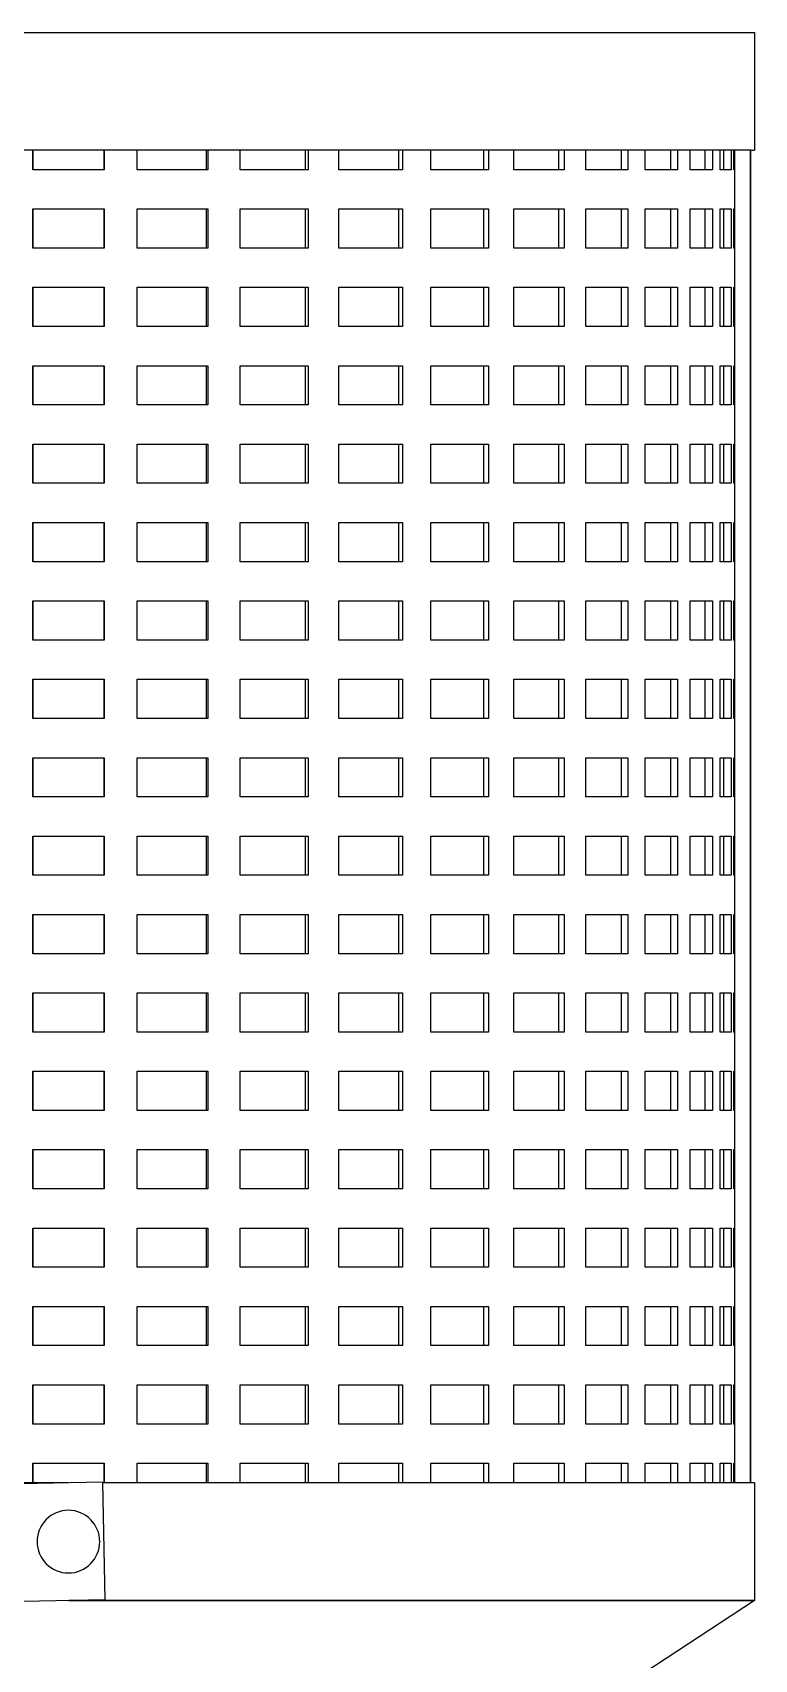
# Model space of a CAD drawing. Header units: millimetres. Extents: x 2214 to 8154, y -2115 to 2085.
# Drawn here: x 3005.7 to 3189.8, y 878.9 to 1293.9 of the extents above; entities that cross this region are included whole.
import ezdxf

# ---------------------------------------------------------------- set-up
doc = ezdxf.new("R2010")
doc.units = ezdxf.units.MM

# ---------------------------------------------------------------- blocks, each defined once
blk = doc.blocks.new('bok')
for p, q in [((593.09, -709.3), (593.09, -739.3)), ((943.09, -709.3), (593.09, -709.3)), ((594.09, -739.3), (593.09, -739.3)), ((594.09, -739.3), (594.09, -1079.3)), ((594.09, -739.3), (594.09, -739.3)), ((594.09, -1079.3), (594.09, -739.3)), ((594.09, -739.3), (594.24, -739.3)), ((594.24, -739.3), (941.95, -739.3)), ((598.09, -1079.3), (598.09, -739.3)), ((598.34, -744.3), (598.34, -739.3)), ((599, -739.3), (599, -744.3)), ((600.99, -739.3), (600.99, -744.3)), ((601.85, -744.3), (601.85, -739.3)), ((603.83, -739.3), (603.83, -744.3)), ((605.76, -739.3), (605.76, -744.3)), ((609.46, -744.3), (609.46, -739.3)), ((612.7, -739.3), (612.7, -744.3)), ((614.53, -739.3), (614.53, -744.3)), ((620.97, -744.3), (620.97, -739.3)), ((625.4, -739.3), (625.4, -744.3)), ((627.08, -739.3), (627.08, -744.3)), ((636.11, -744.3), (636.11, -739.3)), ((641.62, -739.3), (641.62, -744.3)), ((643.1, -739.3), (643.1, -744.3)), ((654.5, -744.3), (654.5, -739.3)), ((660.94, -739.3), (660.94, -744.3)), ((662.2, -739.3), (662.2, -744.3)), ((675.68, -744.3), (675.68, -739.3)), ((682.91, -739.3), (682.91, -744.3)), ((683.91, -739.3), (683.91, -744.3)), ((699.14, -744.3), (699.14, -739.3)), ((706.97, -739.3), (706.97, -744.3)), ((707.69, -739.3), (707.69, -744.3)), ((724.3, -744.3), (724.3, -739.3)), ((732.54, -739.3), (732.54, -744.3)), ((732.96, -739.3), (732.96, -744.3)), ((750.53, -744.3), (750.53, -739.3)), ((758.98, -739.3), (758.98, -744.3)), ((759.09, -739.3), (759.09, -744.3)), ((777.09, -744.3), (777.09, -739.3)), ((777.2, -744.3), (777.2, -739.3)), ((598.09, -744.3), (598.34, -744.3)), ((599, -744.3), (601.85, -744.3)), ((603.83, -744.3), (609.46, -744.3)), ((612.7, -744.3), (620.97, -744.3)), ((625.4, -744.3), (636.11, -744.3)), ((641.62, -744.3), (654.5, -744.3)), ((660.94, -744.3), (675.68, -744.3)), ((682.91, -744.3), (699.14, -744.3)), ((706.97, -744.3), (724.3, -744.3)), ((732.54, -744.3), (750.53, -744.3)), ((758.98, -744.3), (777.2, -744.3)), ((598.34, -754.3), (598.09, -754.3)), ((598.34, -764.3), (598.34, -754.3)), ((599, -754.3), (599, -764.3)), ((601.85, -754.3), (599, -754.3)), ((600.99, -754.3), (600.99, -764.3)), ((601.85, -764.3), (601.85, -754.3)), ((609.46, -754.3), (603.83, -754.3)), ((603.83, -754.3), (603.83, -764.3)), ((605.76, -754.3), (605.76, -764.3)), ((609.46, -764.3), (609.46, -754.3)), ((620.97, -754.3), (612.7, -754.3)), ((612.7, -754.3), (612.7, -764.3)), ((614.53, -754.3), (614.53, -764.3)), ((620.97, -764.3), (620.97, -754.3)), ((636.11, -754.3), (625.4, -754.3)), ((625.4, -754.3), (625.4, -764.3)), ((627.08, -754.3), (627.08, -764.3)), ((636.11, -764.3), (636.11, -754.3)), ((654.5, -754.3), (641.62, -754.3)), ((641.62, -754.3), (641.62, -764.3)), ((643.1, -754.3), (643.1, -764.3)), ((654.5, -764.3), (654.5, -754.3)), ((675.68, -754.3), (660.94, -754.3)), ((660.94, -754.3), (660.94, -764.3)), ((662.2, -754.3), (662.2, -764.3)), ((675.68, -764.3), (675.68, -754.3)), ((699.14, -754.3), (682.91, -754.3)), ((682.91, -754.3), (682.91, -764.3)), ((683.91, -754.3), (683.91, -764.3)), ((699.14, -764.3), (699.14, -754.3)), ((724.3, -754.3), (706.97, -754.3)), ((706.97, -754.3), (706.97, -764.3)), ((707.69, -754.3), (707.69, -764.3)), ((724.3, -764.3), (724.3, -754.3)), ((750.53, -754.3), (732.54, -754.3)), ((732.54, -754.3), (732.54, -764.3)), ((732.96, -754.3), (732.96, -764.3)), ((750.53, -764.3), (750.53, -754.3)), ((777.2, -754.3), (758.98, -754.3)), ((758.98, -754.3), (758.98, -764.3)), ((759.09, -754.3), (759.09, -764.3)), ((777.09, -764.3), (777.09, -754.3)), ((777.2, -764.3), (777.2, -754.3)), ((598.09, -764.3), (598.34, -764.3)), ((599, -764.3), (601.85, -764.3)), ((603.83, -764.3), (609.46, -764.3)), ((612.7, -764.3), (620.97, -764.3)), ((625.4, -764.3), (636.11, -764.3)), ((641.62, -764.3), (654.5, -764.3)), ((660.94, -764.3), (675.68, -764.3)), ((682.91, -764.3), (699.14, -764.3)), ((706.97, -764.3), (724.3, -764.3)), ((732.54, -764.3), (750.53, -764.3)), ((758.98, -764.3), (777.2, -764.3)), ((598.34, -774.3), (598.09, -774.3)), ((598.34, -784.3), (598.34, -774.3)), ((599, -774.3), (599, -784.3)), ((601.85, -774.3), (599, -774.3)), ((600.99, -774.3), (600.99, -784.3)), ((601.85, -784.3), (601.85, -774.3)), ((609.46, -774.3), (603.83, -774.3)), ((603.83, -774.3), (603.83, -784.3)), ((605.76, -774.3), (605.76, -784.3)), ((609.46, -784.3), (609.46, -774.3)), ((620.97, -774.3), (612.7, -774.3)), ((612.7, -774.3), (612.7, -784.3)), ((614.53, -774.3), (614.53, -784.3)), ((620.97, -784.3), (620.97, -774.3)), ((636.11, -774.3), (625.4, -774.3)), ((625.4, -774.3), (625.4, -784.3)), ((627.08, -774.3), (627.08, -784.3)), ((636.11, -784.3), (636.11, -774.3)), ((654.5, -774.3), (641.62, -774.3)), ((641.62, -774.3), (641.62, -784.3)), ((643.1, -774.3), (643.1, -784.3)), ((654.5, -784.3), (654.5, -774.3)), ((675.68, -774.3), (660.94, -774.3)), ((660.94, -774.3), (660.94, -784.3)), ((662.2, -774.3), (662.2, -784.3)), ((675.68, -784.3), (675.68, -774.3)), ((699.14, -774.3), (682.91, -774.3)), ((682.91, -774.3), (682.91, -784.3)), ((683.91, -774.3), (683.91, -784.3)), ((699.14, -784.3), (699.14, -774.3)), ((724.3, -774.3), (706.97, -774.3)), ((706.97, -774.3), (706.97, -784.3)), ((707.69, -774.3), (707.69, -784.3)), ((724.3, -784.3), (724.3, -774.3)), ((750.53, -774.3), (732.54, -774.3)), ((732.54, -774.3), (732.54, -784.3)), ((732.96, -774.3), (732.96, -784.3)), ((750.53, -784.3), (750.53, -774.3)), ((777.2, -774.3), (758.98, -774.3)), ((758.98, -774.3), (758.98, -784.3)), ((759.09, -774.3), (759.09, -784.3)), ((777.09, -784.3), (777.09, -774.3)), ((777.2, -784.3), (777.2, -774.3)), ((598.09, -784.3), (598.34, -784.3)), ((599, -784.3), (601.85, -784.3)), ((603.83, -784.3), (609.46, -784.3)), ((612.7, -784.3), (620.97, -784.3)), ((625.4, -784.3), (636.11, -784.3)), ((641.62, -784.3), (654.5, -784.3)), ((660.94, -784.3), (675.68, -784.3)), ((682.91, -784.3), (699.14, -784.3)), ((706.97, -784.3), (724.3, -784.3)), ((732.54, -784.3), (750.53, -784.3)), ((758.98, -784.3), (777.2, -784.3)), ((598.34, -794.3), (598.09, -794.3)), ((598.34, -804.3), (598.34, -794.3)), ((599, -794.3), (599, -804.3)), ((601.85, -794.3), (599, -794.3)), ((600.99, -794.3), (600.99, -804.3)), ((601.85, -804.3), (601.85, -794.3)), ((609.46, -794.3), (603.83, -794.3)), ((603.83, -794.3), (603.83, -804.3)), ((605.76, -794.3), (605.76, -804.3)), ((609.46, -804.3), (609.46, -794.3)), ((620.97, -794.3), (612.7, -794.3)), ((612.7, -794.3), (612.7, -804.3)), ((614.53, -794.3), (614.53, -804.3)), ((620.97, -804.3), (620.97, -794.3)), ((636.11, -794.3), (625.4, -794.3)), ((625.4, -794.3), (625.4, -804.3)), ((627.08, -794.3), (627.08, -804.3)), ((636.11, -804.3), (636.11, -794.3)), ((654.5, -794.3), (641.62, -794.3)), ((641.62, -794.3), (641.62, -804.3)), ((643.1, -794.3), (643.1, -804.3)), ((654.5, -804.3), (654.5, -794.3)), ((675.68, -794.3), (660.94, -794.3)), ((660.94, -794.3), (660.94, -804.3)), ((662.2, -794.3), (662.2, -804.3)), ((675.68, -804.3), (675.68, -794.3)), ((699.14, -794.3), (682.91, -794.3)), ((682.91, -794.3), (682.91, -804.3)), ((683.91, -794.3), (683.91, -804.3)), ((699.14, -804.3), (699.14, -794.3)), ((724.3, -794.3), (706.97, -794.3)), ((706.97, -794.3), (706.97, -804.3)), ((707.69, -794.3), (707.69, -804.3)), ((724.3, -804.3), (724.3, -794.3)), ((750.53, -794.3), (732.54, -794.3)), ((732.54, -794.3), (732.54, -804.3)), ((732.96, -794.3), (732.96, -804.3)), ((750.53, -804.3), (750.53, -794.3)), ((777.2, -794.3), (758.98, -794.3)), ((758.98, -794.3), (758.98, -804.3)), ((759.09, -794.3), (759.09, -804.3)), ((777.09, -804.3), (777.09, -794.3)), ((777.2, -804.3), (777.2, -794.3)), ((598.09, -804.3), (598.34, -804.3)), ((599, -804.3), (601.85, -804.3)), ((603.83, -804.3), (609.46, -804.3)), ((612.7, -804.3), (620.97, -804.3)), ((625.4, -804.3), (636.11, -804.3)), ((641.62, -804.3), (654.5, -804.3)), ((660.94, -804.3), (675.68, -804.3)), ((682.91, -804.3), (699.14, -804.3)), ((706.97, -804.3), (724.3, -804.3)), ((732.54, -804.3), (750.53, -804.3)), ((758.98, -804.3), (777.2, -804.3)), ((598.34, -814.3), (598.09, -814.3)), ((598.34, -824.3), (598.34, -814.3)), ((599, -814.3), (599, -824.3)), ((601.85, -814.3), (599, -814.3)), ((600.99, -814.3), (600.99, -824.3)), ((601.85, -824.3), (601.85, -814.3)), ((609.46, -814.3), (603.83, -814.3)), ((603.83, -814.3), (603.83, -824.3)), ((605.76, -814.3), (605.76, -824.3)), ((609.46, -824.3), (609.46, -814.3)), ((620.97, -814.3), (612.7, -814.3)), ((612.7, -814.3), (612.7, -824.3)), ((614.53, -814.3), (614.53, -824.3)), ((620.97, -824.3), (620.97, -814.3)), ((636.11, -814.3), (625.4, -814.3)), ((625.4, -814.3), (625.4, -824.3)), ((627.08, -814.3), (627.08, -824.3)), ((636.11, -824.3), (636.11, -814.3)), ((654.5, -814.3), (641.62, -814.3)), ((641.62, -814.3), (641.62, -824.3)), ((643.1, -814.3), (643.1, -824.3)), ((654.5, -824.3), (654.5, -814.3)), ((675.68, -814.3), (660.94, -814.3)), ((660.94, -814.3), (660.94, -824.3)), ((662.2, -814.3), (662.2, -824.3)), ((675.68, -824.3), (675.68, -814.3)), ((699.14, -814.3), (682.91, -814.3)), ((682.91, -814.3), (682.91, -824.3)), ((683.91, -814.3), (683.91, -824.3)), ((699.14, -824.3), (699.14, -814.3)), ((724.3, -814.3), (706.97, -814.3)), ((706.97, -814.3), (706.97, -824.3)), ((707.69, -814.3), (707.69, -824.3)), ((724.3, -824.3), (724.3, -814.3)), ((750.53, -814.3), (732.54, -814.3)), ((732.54, -814.3), (732.54, -824.3)), ((732.96, -814.3), (732.96, -824.3)), ((750.53, -824.3), (750.53, -814.3)), ((777.2, -814.3), (758.98, -814.3)), ((758.98, -814.3), (758.98, -824.3)), ((759.09, -814.3), (759.09, -824.3)), ((777.09, -824.3), (777.09, -814.3)), ((777.2, -824.3), (777.2, -814.3)), ((598.09, -824.3), (598.34, -824.3)), ((599, -824.3), (601.85, -824.3)), ((603.83, -824.3), (609.46, -824.3)), ((612.7, -824.3), (620.97, -824.3)), ((625.4, -824.3), (636.11, -824.3)), ((641.62, -824.3), (654.5, -824.3)), ((660.94, -824.3), (675.68, -824.3)), ((682.91, -824.3), (699.14, -824.3)), ((706.97, -824.3), (724.3, -824.3)), ((732.54, -824.3), (750.53, -824.3)), ((758.98, -824.3), (777.2, -824.3)), ((598.34, -834.3), (598.09, -834.3)), ((598.34, -844.3), (598.34, -834.3)), ((599, -834.3), (599, -844.3)), ((601.85, -834.3), (599, -834.3)), ((600.99, -834.3), (600.99, -844.3)), ((601.85, -844.3), (601.85, -834.3)), ((609.46, -834.3), (603.83, -834.3)), ((603.83, -834.3), (603.83, -844.3)), ((605.76, -834.3), (605.76, -844.3)), ((609.46, -844.3), (609.46, -834.3)), ((620.97, -834.3), (612.7, -834.3)), ((612.7, -834.3), (612.7, -844.3)), ((614.53, -834.3), (614.53, -844.3)), ((620.97, -844.3), (620.97, -834.3)), ((636.11, -834.3), (625.4, -834.3)), ((625.4, -834.3), (625.4, -844.3)), ((627.08, -834.3), (627.08, -844.3)), ((636.11, -844.3), (636.11, -834.3)), ((654.5, -834.3), (641.62, -834.3)), ((641.62, -834.3), (641.62, -844.3)), ((643.1, -834.3), (643.1, -844.3)), ((654.5, -844.3), (654.5, -834.3)), ((675.68, -834.3), (660.94, -834.3)), ((660.94, -834.3), (660.94, -844.3)), ((662.2, -834.3), (662.2, -844.3)), ((675.68, -844.3), (675.68, -834.3)), ((699.14, -834.3), (682.91, -834.3)), ((682.91, -834.3), (682.91, -844.3)), ((683.91, -834.3), (683.91, -844.3)), ((699.14, -844.3), (699.14, -834.3)), ((724.3, -834.3), (706.97, -834.3)), ((706.97, -834.3), (706.97, -844.3)), ((707.69, -834.3), (707.69, -844.3)), ((724.3, -844.3), (724.3, -834.3)), ((750.53, -834.3), (732.54, -834.3)), ((732.54, -834.3), (732.54, -844.3)), ((732.96, -834.3), (732.96, -844.3)), ((750.53, -844.3), (750.53, -834.3)), ((777.2, -834.3), (758.98, -834.3)), ((758.98, -834.3), (758.98, -844.3)), ((759.09, -834.3), (759.09, -844.3)), ((777.09, -844.3), (777.09, -834.3)), ((777.2, -844.3), (777.2, -834.3)), ((598.09, -844.3), (598.34, -844.3)), ((599, -844.3), (601.85, -844.3)), ((603.83, -844.3), (609.46, -844.3)), ((612.7, -844.3), (620.97, -844.3)), ((625.4, -844.3), (636.11, -844.3)), ((641.62, -844.3), (654.5, -844.3)), ((660.94, -844.3), (675.68, -844.3)), ((682.91, -844.3), (699.14, -844.3)), ((706.97, -844.3), (724.3, -844.3)), ((732.54, -844.3), (750.53, -844.3)), ((758.98, -844.3), (777.2, -844.3)), ((598.34, -854.3), (598.09, -854.3)), ((598.34, -864.3), (598.34, -854.3)), ((599, -854.3), (599, -864.3)), ((601.85, -854.3), (599, -854.3)), ((600.99, -854.3), (600.99, -864.3)), ((601.85, -864.3), (601.85, -854.3)), ((609.46, -854.3), (603.83, -854.3)), ((603.83, -854.3), (603.83, -864.3)), ((605.76, -854.3), (605.76, -864.3)), ((609.46, -864.3), (609.46, -854.3)), ((620.97, -854.3), (612.7, -854.3)), ((612.7, -854.3), (612.7, -864.3)), ((614.53, -854.3), (614.53, -864.3)), ((620.97, -864.3), (620.97, -854.3)), ((636.11, -854.3), (625.4, -854.3)), ((625.4, -854.3), (625.4, -864.3)), ((627.08, -854.3), (627.08, -864.3)), ((636.11, -864.3), (636.11, -854.3)), ((654.5, -854.3), (641.62, -854.3)), ((641.62, -854.3), (641.62, -864.3)), ((643.1, -854.3), (643.1, -864.3)), ((654.5, -864.3), (654.5, -854.3)), ((675.68, -854.3), (660.94, -854.3)), ((660.94, -854.3), (660.94, -864.3)), ((662.2, -854.3), (662.2, -864.3)), ((675.68, -864.3), (675.68, -854.3)), ((699.14, -854.3), (682.91, -854.3)), ((682.91, -854.3), (682.91, -864.3)), ((683.91, -854.3), (683.91, -864.3)), ((699.14, -864.3), (699.14, -854.3)), ((724.3, -854.3), (706.97, -854.3)), ((706.97, -854.3), (706.97, -864.3)), ((707.69, -854.3), (707.69, -864.3)), ((724.3, -864.3), (724.3, -854.3)), ((750.53, -854.3), (732.54, -854.3)), ((732.54, -854.3), (732.54, -864.3)), ((732.96, -854.3), (732.96, -864.3)), ((750.53, -864.3), (750.53, -854.3)), ((777.2, -854.3), (758.98, -854.3)), ((758.98, -854.3), (758.98, -864.3)), ((759.09, -854.3), (759.09, -864.3)), ((777.09, -864.3), (777.09, -854.3)), ((777.2, -864.3), (777.2, -854.3)), ((598.09, -864.3), (598.34, -864.3)), ((599, -864.3), (601.85, -864.3)), ((603.83, -864.3), (609.46, -864.3)), ((612.7, -864.3), (620.97, -864.3)), ((625.4, -864.3), (636.11, -864.3)), ((641.62, -864.3), (654.5, -864.3)), ((660.94, -864.3), (675.68, -864.3)), ((682.91, -864.3), (699.14, -864.3)), ((706.97, -864.3), (724.3, -864.3)), ((732.54, -864.3), (750.53, -864.3)), ((758.98, -864.3), (777.2, -864.3)), ((598.34, -874.3), (598.09, -874.3)), ((598.34, -884.3), (598.34, -874.3)), ((599, -874.3), (599, -884.3)), ((601.85, -874.3), (599, -874.3)), ((600.99, -874.3), (600.99, -884.3)), ((601.85, -884.3), (601.85, -874.3)), ((609.46, -874.3), (603.83, -874.3)), ((603.83, -874.3), (603.83, -884.3)), ((605.76, -874.3), (605.76, -884.3)), ((609.46, -884.3), (609.46, -874.3)), ((620.97, -874.3), (612.7, -874.3)), ((612.7, -874.3), (612.7, -884.3)), ((614.53, -874.3), (614.53, -884.3)), ((620.97, -884.3), (620.97, -874.3)), ((636.11, -874.3), (625.4, -874.3)), ((625.4, -874.3), (625.4, -884.3)), ((627.08, -874.3), (627.08, -884.3)), ((636.11, -884.3), (636.11, -874.3)), ((654.5, -874.3), (641.62, -874.3)), ((641.62, -874.3), (641.62, -884.3)), ((643.1, -874.3), (643.1, -884.3)), ((654.5, -884.3), (654.5, -874.3)), ((675.68, -874.3), (660.94, -874.3)), ((660.94, -874.3), (660.94, -884.3)), ((662.2, -874.3), (662.2, -884.3)), ((675.68, -884.3), (675.68, -874.3)), ((699.14, -874.3), (682.91, -874.3)), ((682.91, -874.3), (682.91, -884.3)), ((683.91, -874.3), (683.91, -884.3)), ((699.14, -884.3), (699.14, -874.3)), ((724.3, -874.3), (706.97, -874.3)), ((706.97, -874.3), (706.97, -884.3)), ((707.69, -874.3), (707.69, -884.3)), ((724.3, -884.3), (724.3, -874.3)), ((750.53, -874.3), (732.54, -874.3)), ((732.54, -874.3), (732.54, -884.3)), ((732.96, -874.3), (732.96, -884.3)), ((750.53, -884.3), (750.53, -874.3)), ((777.2, -874.3), (758.98, -874.3)), ((758.98, -874.3), (758.98, -884.3)), ((759.09, -874.3), (759.09, -884.3)), ((777.09, -884.3), (777.09, -874.3)), ((777.2, -884.3), (777.2, -874.3)), ((598.09, -884.3), (598.34, -884.3)), ((599, -884.3), (601.85, -884.3)), ((603.83, -884.3), (609.46, -884.3)), ((612.7, -884.3), (620.97, -884.3)), ((625.4, -884.3), (636.11, -884.3)), ((641.62, -884.3), (654.5, -884.3)), ((660.94, -884.3), (675.68, -884.3)), ((682.91, -884.3), (699.14, -884.3)), ((706.97, -884.3), (724.3, -884.3)), ((732.54, -884.3), (750.53, -884.3)), ((758.98, -884.3), (777.2, -884.3)), ((598.34, -894.3), (598.09, -894.3)), ((598.34, -904.3), (598.34, -894.3)), ((599, -894.3), (599, -904.3)), ((601.85, -894.3), (599, -894.3)), ((600.99, -894.3), (600.99, -904.3)), ((601.85, -904.3), (601.85, -894.3)), ((609.46, -894.3), (603.83, -894.3)), ((603.83, -894.3), (603.83, -904.3)), ((605.76, -894.3), (605.76, -904.3)), ((609.46, -904.3), (609.46, -894.3)), ((620.97, -894.3), (612.7, -894.3)), ((612.7, -894.3), (612.7, -904.3)), ((614.53, -894.3), (614.53, -904.3)), ((620.97, -904.3), (620.97, -894.3)), ((636.11, -894.3), (625.4, -894.3)), ((625.4, -894.3), (625.4, -904.3)), ((627.08, -894.3), (627.08, -904.3)), ((636.11, -904.3), (636.11, -894.3)), ((654.5, -894.3), (641.62, -894.3)), ((641.62, -894.3), (641.62, -904.3)), ((643.1, -894.3), (643.1, -904.3)), ((654.5, -904.3), (654.5, -894.3)), ((675.68, -894.3), (660.94, -894.3)), ((660.94, -894.3), (660.94, -904.3)), ((662.2, -894.3), (662.2, -904.3)), ((675.68, -904.3), (675.68, -894.3)), ((699.14, -894.3), (682.91, -894.3)), ((682.91, -894.3), (682.91, -904.3)), ((683.91, -894.3), (683.91, -904.3)), ((699.14, -904.3), (699.14, -894.3)), ((724.3, -894.3), (706.97, -894.3)), ((706.97, -894.3), (706.97, -904.3)), ((707.69, -894.3), (707.69, -904.3)), ((724.3, -904.3), (724.3, -894.3)), ((750.53, -894.3), (732.54, -894.3)), ((732.54, -894.3), (732.54, -904.3)), ((732.96, -894.3), (732.96, -904.3)), ((750.53, -904.3), (750.53, -894.3)), ((777.2, -894.3), (758.98, -894.3)), ((758.98, -894.3), (758.98, -904.3)), ((759.09, -894.3), (759.09, -904.3)), ((777.09, -904.3), (777.09, -894.3)), ((777.2, -904.3), (777.2, -894.3)), ((598.09, -904.3), (598.34, -904.3)), ((599, -904.3), (601.85, -904.3)), ((603.83, -904.3), (609.46, -904.3)), ((612.7, -904.3), (620.97, -904.3)), ((625.4, -904.3), (636.11, -904.3)), ((641.62, -904.3), (654.5, -904.3)), ((660.94, -904.3), (675.68, -904.3)), ((682.91, -904.3), (699.14, -904.3)), ((706.97, -904.3), (724.3, -904.3)), ((732.54, -904.3), (750.53, -904.3)), ((758.98, -904.3), (777.2, -904.3)), ((598.34, -914.3), (598.09, -914.3)), ((598.34, -924.3), (598.34, -914.3)), ((599, -914.3), (599, -924.3)), ((601.85, -914.3), (599, -914.3)), ((600.99, -914.3), (600.99, -924.3)), ((601.85, -924.3), (601.85, -914.3)), ((609.46, -914.3), (603.83, -914.3)), ((603.83, -914.3), (603.83, -924.3)), ((605.76, -914.3), (605.76, -924.3)), ((609.46, -924.3), (609.46, -914.3)), ((620.97, -914.3), (612.7, -914.3)), ((612.7, -914.3), (612.7, -924.3)), ((614.53, -914.3), (614.53, -924.3)), ((620.97, -924.3), (620.97, -914.3)), ((636.11, -914.3), (625.4, -914.3)), ((625.4, -914.3), (625.4, -924.3)), ((627.08, -914.3), (627.08, -924.3)), ((636.11, -924.3), (636.11, -914.3)), ((654.5, -914.3), (641.62, -914.3)), ((641.62, -914.3), (641.62, -924.3)), ((643.1, -914.3), (643.1, -924.3)), ((654.5, -924.3), (654.5, -914.3)), ((675.68, -914.3), (660.94, -914.3)), ((660.94, -914.3), (660.94, -924.3)), ((662.2, -914.3), (662.2, -924.3)), ((675.68, -924.3), (675.68, -914.3)), ((699.14, -914.3), (682.91, -914.3)), ((682.91, -914.3), (682.91, -924.3)), ((683.91, -914.3), (683.91, -924.3)), ((699.14, -924.3), (699.14, -914.3)), ((724.3, -914.3), (706.97, -914.3)), ((706.97, -914.3), (706.97, -924.3)), ((707.69, -914.3), (707.69, -924.3)), ((724.3, -924.3), (724.3, -914.3)), ((750.53, -914.3), (732.54, -914.3)), ((732.54, -914.3), (732.54, -924.3)), ((732.96, -914.3), (732.96, -924.3)), ((750.53, -924.3), (750.53, -914.3)), ((777.2, -914.3), (758.98, -914.3)), ((758.98, -914.3), (758.98, -924.3)), ((759.09, -914.3), (759.09, -924.3)), ((777.09, -924.3), (777.09, -914.3)), ((777.2, -924.3), (777.2, -914.3)), ((598.09, -924.3), (598.34, -924.3)), ((599, -924.3), (601.85, -924.3)), ((603.83, -924.3), (609.46, -924.3)), ((612.7, -924.3), (620.97, -924.3)), ((625.4, -924.3), (636.11, -924.3)), ((641.62, -924.3), (654.5, -924.3)), ((660.94, -924.3), (675.68, -924.3)), ((682.91, -924.3), (699.14, -924.3)), ((706.97, -924.3), (724.3, -924.3)), ((732.54, -924.3), (750.53, -924.3)), ((758.98, -924.3), (777.2, -924.3)), ((598.34, -934.3), (598.09, -934.3)), ((598.34, -944.3), (598.34, -934.3)), ((599, -934.3), (599, -944.3)), ((601.85, -934.3), (599, -934.3)), ((600.99, -934.3), (600.99, -944.3)), ((601.85, -944.3), (601.85, -934.3)), ((609.46, -934.3), (603.83, -934.3)), ((603.83, -934.3), (603.83, -944.3)), ((605.76, -934.3), (605.76, -944.3)), ((609.46, -944.3), (609.46, -934.3)), ((620.97, -934.3), (612.7, -934.3)), ((612.7, -934.3), (612.7, -944.3)), ((614.53, -934.3), (614.53, -944.3)), ((620.97, -944.3), (620.97, -934.3)), ((636.11, -934.3), (625.4, -934.3)), ((625.4, -934.3), (625.4, -944.3)), ((627.08, -934.3), (627.08, -944.3)), ((636.11, -944.3), (636.11, -934.3)), ((654.5, -934.3), (641.62, -934.3)), ((641.62, -934.3), (641.62, -944.3)), ((643.1, -934.3), (643.1, -944.3)), ((654.5, -944.3), (654.5, -934.3)), ((675.68, -934.3), (660.94, -934.3)), ((660.94, -934.3), (660.94, -944.3)), ((662.2, -934.3), (662.2, -944.3)), ((675.68, -944.3), (675.68, -934.3)), ((699.14, -934.3), (682.91, -934.3)), ((682.91, -934.3), (682.91, -944.3)), ((683.91, -934.3), (683.91, -944.3)), ((699.14, -944.3), (699.14, -934.3)), ((724.3, -934.3), (706.97, -934.3)), ((706.97, -934.3), (706.97, -944.3)), ((707.69, -934.3), (707.69, -944.3)), ((724.3, -944.3), (724.3, -934.3)), ((750.53, -934.3), (732.54, -934.3)), ((732.54, -934.3), (732.54, -944.3)), ((732.96, -934.3), (732.96, -944.3)), ((750.53, -944.3), (750.53, -934.3)), ((777.2, -934.3), (758.98, -934.3)), ((758.98, -934.3), (758.98, -944.3)), ((759.09, -934.3), (759.09, -944.3)), ((777.09, -944.3), (777.09, -934.3)), ((777.2, -944.3), (777.2, -934.3)), ((598.09, -944.3), (598.34, -944.3)), ((599, -944.3), (601.85, -944.3)), ((603.83, -944.3), (609.46, -944.3)), ((612.7, -944.3), (620.97, -944.3)), ((625.4, -944.3), (636.11, -944.3)), ((641.62, -944.3), (654.5, -944.3)), ((660.94, -944.3), (675.68, -944.3)), ((682.91, -944.3), (699.14, -944.3)), ((706.97, -944.3), (724.3, -944.3)), ((732.54, -944.3), (750.53, -944.3)), ((758.98, -944.3), (777.2, -944.3)), ((598.34, -954.3), (598.09, -954.3)), ((598.34, -964.3), (598.34, -954.3)), ((599, -954.3), (599, -964.3)), ((601.85, -954.3), (599, -954.3)), ((600.99, -954.3), (600.99, -964.3)), ((601.85, -964.3), (601.85, -954.3)), ((609.46, -954.3), (603.83, -954.3)), ((603.83, -954.3), (603.83, -964.3)), ((605.76, -954.3), (605.76, -964.3)), ((609.46, -964.3), (609.46, -954.3)), ((620.97, -954.3), (612.7, -954.3)), ((612.7, -954.3), (612.7, -964.3)), ((614.53, -954.3), (614.53, -964.3)), ((620.97, -964.3), (620.97, -954.3)), ((636.11, -954.3), (625.4, -954.3)), ((625.4, -954.3), (625.4, -964.3)), ((627.08, -954.3), (627.08, -964.3)), ((636.11, -964.3), (636.11, -954.3)), ((654.5, -954.3), (641.62, -954.3)), ((641.62, -954.3), (641.62, -964.3)), ((643.1, -954.3), (643.1, -964.3)), ((654.5, -964.3), (654.5, -954.3)), ((675.68, -954.3), (660.94, -954.3)), ((660.94, -954.3), (660.94, -964.3)), ((662.2, -954.3), (662.2, -964.3)), ((675.68, -964.3), (675.68, -954.3)), ((699.14, -954.3), (682.91, -954.3)), ((682.91, -954.3), (682.91, -964.3)), ((683.91, -954.3), (683.91, -964.3)), ((699.14, -964.3), (699.14, -954.3)), ((724.3, -954.3), (706.97, -954.3)), ((706.97, -954.3), (706.97, -964.3)), ((707.69, -954.3), (707.69, -964.3)), ((724.3, -964.3), (724.3, -954.3)), ((750.53, -954.3), (732.54, -954.3)), ((732.54, -954.3), (732.54, -964.3)), ((732.96, -954.3), (732.96, -964.3)), ((750.53, -964.3), (750.53, -954.3)), ((777.2, -954.3), (758.98, -954.3)), ((758.98, -954.3), (758.98, -964.3)), ((759.09, -954.3), (759.09, -964.3)), ((777.09, -964.3), (777.09, -954.3)), ((777.2, -964.3), (777.2, -954.3)), ((598.09, -964.3), (598.34, -964.3)), ((599, -964.3), (601.85, -964.3)), ((603.83, -964.3), (609.46, -964.3)), ((612.7, -964.3), (620.97, -964.3)), ((625.4, -964.3), (636.11, -964.3)), ((641.62, -964.3), (654.5, -964.3)), ((660.94, -964.3), (675.68, -964.3)), ((682.91, -964.3), (699.14, -964.3)), ((706.97, -964.3), (724.3, -964.3)), ((732.54, -964.3), (750.53, -964.3)), ((758.98, -964.3), (777.2, -964.3)), ((598.34, -974.3), (598.09, -974.3)), ((598.34, -984.3), (598.34, -974.3)), ((599, -974.3), (599, -984.3)), ((601.85, -974.3), (599, -974.3)), ((600.99, -974.3), (600.99, -984.3)), ((601.85, -984.3), (601.85, -974.3)), ((609.46, -974.3), (603.83, -974.3)), ((603.83, -974.3), (603.83, -984.3)), ((605.76, -974.3), (605.76, -984.3)), ((609.46, -984.3), (609.46, -974.3)), ((620.97, -974.3), (612.7, -974.3)), ((612.7, -974.3), (612.7, -984.3)), ((614.53, -974.3), (614.53, -984.3)), ((620.97, -984.3), (620.97, -974.3)), ((636.11, -974.3), (625.4, -974.3)), ((625.4, -974.3), (625.4, -984.3)), ((627.08, -974.3), (627.08, -984.3)), ((636.11, -984.3), (636.11, -974.3)), ((654.5, -974.3), (641.62, -974.3)), ((641.62, -974.3), (641.62, -984.3)), ((643.1, -974.3), (643.1, -984.3)), ((654.5, -984.3), (654.5, -974.3)), ((675.68, -974.3), (660.94, -974.3)), ((660.94, -974.3), (660.94, -984.3)), ((662.2, -974.3), (662.2, -984.3)), ((675.68, -984.3), (675.68, -974.3)), ((699.14, -974.3), (682.91, -974.3)), ((682.91, -974.3), (682.91, -984.3)), ((683.91, -974.3), (683.91, -984.3)), ((699.14, -984.3), (699.14, -974.3)), ((724.3, -974.3), (706.97, -974.3)), ((706.97, -974.3), (706.97, -984.3)), ((707.69, -974.3), (707.69, -984.3)), ((724.3, -984.3), (724.3, -974.3)), ((750.53, -974.3), (732.54, -974.3)), ((732.54, -974.3), (732.54, -984.3)), ((732.96, -974.3), (732.96, -984.3)), ((750.53, -984.3), (750.53, -974.3)), ((777.2, -974.3), (758.98, -974.3)), ((758.98, -974.3), (758.98, -984.3)), ((759.09, -974.3), (759.09, -984.3)), ((777.09, -984.3), (777.09, -974.3)), ((777.2, -984.3), (777.2, -974.3)), ((598.09, -984.3), (598.34, -984.3)), ((599, -984.3), (601.85, -984.3)), ((603.83, -984.3), (609.46, -984.3)), ((612.7, -984.3), (620.97, -984.3)), ((625.4, -984.3), (636.11, -984.3)), ((641.62, -984.3), (654.5, -984.3)), ((660.94, -984.3), (675.68, -984.3)), ((682.91, -984.3), (699.14, -984.3)), ((706.97, -984.3), (724.3, -984.3)), ((732.54, -984.3), (750.53, -984.3)), ((758.98, -984.3), (777.2, -984.3)), ((598.34, -994.3), (598.09, -994.3)), ((598.34, -1004.3), (598.34, -994.3)), ((599, -994.3), (599, -1004.3)), ((601.85, -994.3), (599, -994.3)), ((600.99, -994.3), (600.99, -1004.3)), ((601.85, -1004.3), (601.85, -994.3)), ((609.46, -994.3), (603.83, -994.3)), ((603.83, -994.3), (603.83, -1004.3)), ((605.76, -994.3), (605.76, -1004.3)), ((609.46, -1004.3), (609.46, -994.3)), ((620.97, -994.3), (612.7, -994.3)), ((612.7, -994.3), (612.7, -1004.3)), ((614.53, -994.3), (614.53, -1004.3)), ((620.97, -1004.3), (620.97, -994.3)), ((636.11, -994.3), (625.4, -994.3)), ((625.4, -994.3), (625.4, -1004.3)), ((627.08, -994.3), (627.08, -1004.3)), ((636.11, -1004.3), (636.11, -994.3)), ((654.5, -994.3), (641.62, -994.3)), ((641.62, -994.3), (641.62, -1004.3)), ((643.1, -994.3), (643.1, -1004.3)), ((654.5, -1004.3), (654.5, -994.3)), ((675.68, -994.3), (660.94, -994.3)), ((660.94, -994.3), (660.94, -1004.3)), ((662.2, -994.3), (662.2, -1004.3)), ((675.68, -1004.3), (675.68, -994.3)), ((699.14, -994.3), (682.91, -994.3)), ((682.91, -994.3), (682.91, -1004.3)), ((683.91, -994.3), (683.91, -1004.3)), ((699.14, -1004.3), (699.14, -994.3)), ((724.3, -994.3), (706.97, -994.3)), ((706.97, -994.3), (706.97, -1004.3)), ((707.69, -994.3), (707.69, -1004.3)), ((724.3, -1004.3), (724.3, -994.3)), ((750.53, -994.3), (732.54, -994.3)), ((732.54, -994.3), (732.54, -1004.3)), ((732.96, -994.3), (732.96, -1004.3)), ((750.53, -1004.3), (750.53, -994.3)), ((777.2, -994.3), (758.98, -994.3)), ((758.98, -994.3), (758.98, -1004.3)), ((759.09, -994.3), (759.09, -1004.3)), ((777.09, -1004.3), (777.09, -994.3)), ((777.2, -1004.3), (777.2, -994.3)), ((598.09, -1004.3), (598.34, -1004.3)), ((599, -1004.3), (601.85, -1004.3)), ((603.83, -1004.3), (609.46, -1004.3)), ((612.7, -1004.3), (620.97, -1004.3)), ((625.4, -1004.3), (636.11, -1004.3)), ((641.62, -1004.3), (654.5, -1004.3)), ((660.94, -1004.3), (675.68, -1004.3)), ((682.91, -1004.3), (699.14, -1004.3)), ((706.97, -1004.3), (724.3, -1004.3)), ((732.54, -1004.3), (750.53, -1004.3)), ((758.98, -1004.3), (777.2, -1004.3)), ((598.34, -1014.3), (598.09, -1014.3)), ((598.34, -1024.3), (598.34, -1014.3)), ((599, -1014.3), (599, -1024.3)), ((601.85, -1014.3), (599, -1014.3)), ((600.99, -1014.3), (600.99, -1024.3)), ((601.85, -1024.3), (601.85, -1014.3)), ((609.46, -1014.3), (603.83, -1014.3)), ((603.83, -1014.3), (603.83, -1024.3)), ((605.76, -1014.3), (605.76, -1024.3)), ((609.46, -1024.3), (609.46, -1014.3)), ((620.97, -1014.3), (612.7, -1014.3)), ((612.7, -1014.3), (612.7, -1024.3)), ((614.53, -1014.3), (614.53, -1024.3)), ((620.97, -1024.3), (620.97, -1014.3)), ((636.11, -1014.3), (625.4, -1014.3)), ((625.4, -1014.3), (625.4, -1024.3)), ((627.08, -1014.3), (627.08, -1024.3)), ((636.11, -1024.3), (636.11, -1014.3)), ((654.5, -1014.3), (641.62, -1014.3)), ((641.62, -1014.3), (641.62, -1024.3)), ((643.1, -1014.3), (643.1, -1024.3)), ((654.5, -1024.3), (654.5, -1014.3)), ((675.68, -1014.3), (660.94, -1014.3)), ((660.94, -1014.3), (660.94, -1024.3)), ((662.2, -1014.3), (662.2, -1024.3)), ((675.68, -1024.3), (675.68, -1014.3)), ((699.14, -1014.3), (682.91, -1014.3)), ((682.91, -1014.3), (682.91, -1024.3)), ((683.91, -1014.3), (683.91, -1024.3)), ((699.14, -1024.3), (699.14, -1014.3)), ((724.3, -1014.3), (706.97, -1014.3)), ((706.97, -1014.3), (706.97, -1024.3)), ((707.69, -1014.3), (707.69, -1024.3)), ((724.3, -1024.3), (724.3, -1014.3)), ((750.53, -1014.3), (732.54, -1014.3)), ((732.54, -1014.3), (732.54, -1024.3)), ((732.96, -1014.3), (732.96, -1024.3)), ((750.53, -1024.3), (750.53, -1014.3)), ((777.2, -1014.3), (758.98, -1014.3)), ((758.98, -1014.3), (758.98, -1024.3)), ((759.09, -1014.3), (759.09, -1024.3)), ((777.09, -1024.3), (777.09, -1014.3)), ((777.2, -1024.3), (777.2, -1014.3)), ((598.09, -1024.3), (598.34, -1024.3)), ((599, -1024.3), (601.85, -1024.3)), ((603.83, -1024.3), (609.46, -1024.3)), ((612.7, -1024.3), (620.97, -1024.3)), ((625.4, -1024.3), (636.11, -1024.3)), ((641.62, -1024.3), (654.5, -1024.3)), ((660.94, -1024.3), (675.68, -1024.3)), ((682.91, -1024.3), (699.14, -1024.3)), ((706.97, -1024.3), (724.3, -1024.3)), ((732.54, -1024.3), (750.53, -1024.3)), ((758.98, -1024.3), (777.2, -1024.3)), ((598.34, -1034.3), (598.09, -1034.3)), ((598.34, -1044.3), (598.34, -1034.3)), ((599, -1034.3), (599, -1044.3)), ((601.85, -1034.3), (599, -1034.3)), ((600.99, -1034.3), (600.99, -1044.3)), ((601.85, -1044.3), (601.85, -1034.3)), ((609.46, -1034.3), (603.83, -1034.3)), ((603.83, -1034.3), (603.83, -1044.3)), ((605.76, -1034.3), (605.76, -1044.3)), ((609.46, -1044.3), (609.46, -1034.3)), ((620.97, -1034.3), (612.7, -1034.3)), ((612.7, -1034.3), (612.7, -1044.3)), ((614.53, -1034.3), (614.53, -1044.3)), ((620.97, -1044.3), (620.97, -1034.3)), ((636.11, -1034.3), (625.4, -1034.3)), ((625.4, -1034.3), (625.4, -1044.3)), ((627.08, -1034.3), (627.08, -1044.3)), ((636.11, -1044.3), (636.11, -1034.3)), ((654.5, -1034.3), (641.62, -1034.3)), ((641.62, -1034.3), (641.62, -1044.3)), ((643.1, -1034.3), (643.1, -1044.3)), ((654.5, -1044.3), (654.5, -1034.3)), ((675.68, -1034.3), (660.94, -1034.3)), ((660.94, -1034.3), (660.94, -1044.3)), ((662.2, -1034.3), (662.2, -1044.3)), ((675.68, -1044.3), (675.68, -1034.3)), ((699.14, -1034.3), (682.91, -1034.3)), ((682.91, -1034.3), (682.91, -1044.3)), ((683.91, -1034.3), (683.91, -1044.3)), ((699.14, -1044.3), (699.14, -1034.3)), ((724.3, -1034.3), (706.97, -1034.3)), ((706.97, -1034.3), (706.97, -1044.3)), ((707.69, -1034.3), (707.69, -1044.3)), ((724.3, -1044.3), (724.3, -1034.3)), ((750.53, -1034.3), (732.54, -1034.3)), ((732.54, -1034.3), (732.54, -1044.3)), ((732.96, -1034.3), (732.96, -1044.3)), ((750.53, -1044.3), (750.53, -1034.3)), ((777.2, -1034.3), (758.98, -1034.3)), ((758.98, -1034.3), (758.98, -1044.3)), ((759.09, -1034.3), (759.09, -1044.3)), ((777.09, -1044.3), (777.09, -1034.3)), ((777.2, -1044.3), (777.2, -1034.3)), ((598.09, -1044.3), (598.34, -1044.3)), ((599, -1044.3), (601.85, -1044.3)), ((603.83, -1044.3), (609.46, -1044.3)), ((612.7, -1044.3), (620.97, -1044.3)), ((625.4, -1044.3), (636.11, -1044.3)), ((641.62, -1044.3), (654.5, -1044.3)), ((660.94, -1044.3), (675.68, -1044.3)), ((682.91, -1044.3), (699.14, -1044.3)), ((706.97, -1044.3), (724.3, -1044.3)), ((732.54, -1044.3), (750.53, -1044.3)), ((758.98, -1044.3), (777.2, -1044.3)), ((598.34, -1054.3), (598.09, -1054.3)), ((598.34, -1064.3), (598.34, -1054.3)), ((599, -1054.3), (599, -1064.3)), ((601.85, -1054.3), (599, -1054.3)), ((600.99, -1054.3), (600.99, -1064.3)), ((601.85, -1064.3), (601.85, -1054.3)), ((609.46, -1054.3), (603.83, -1054.3)), ((603.83, -1054.3), (603.83, -1064.3)), ((605.76, -1054.3), (605.76, -1064.3)), ((609.46, -1064.3), (609.46, -1054.3)), ((620.97, -1054.3), (612.7, -1054.3)), ((612.7, -1054.3), (612.7, -1064.3)), ((614.53, -1054.3), (614.53, -1064.3)), ((620.97, -1064.3), (620.97, -1054.3)), ((636.11, -1054.3), (625.4, -1054.3)), ((625.4, -1054.3), (625.4, -1064.3)), ((627.08, -1054.3), (627.08, -1064.3)), ((636.11, -1064.3), (636.11, -1054.3)), ((654.5, -1054.3), (641.62, -1054.3)), ((641.62, -1054.3), (641.62, -1064.3)), ((643.1, -1054.3), (643.1, -1064.3)), ((654.5, -1064.3), (654.5, -1054.3)), ((675.68, -1054.3), (660.94, -1054.3)), ((660.94, -1054.3), (660.94, -1064.3)), ((662.2, -1054.3), (662.2, -1064.3)), ((675.68, -1064.3), (675.68, -1054.3)), ((699.14, -1054.3), (682.91, -1054.3)), ((682.91, -1054.3), (682.91, -1064.3)), ((683.91, -1054.3), (683.91, -1064.3)), ((699.14, -1064.3), (699.14, -1054.3)), ((724.3, -1054.3), (706.97, -1054.3)), ((706.97, -1054.3), (706.97, -1064.3)), ((707.69, -1054.3), (707.69, -1064.3)), ((724.3, -1064.3), (724.3, -1054.3)), ((750.53, -1054.3), (732.54, -1054.3)), ((732.54, -1054.3), (732.54, -1064.3)), ((732.96, -1054.3), (732.96, -1064.3)), ((750.53, -1064.3), (750.53, -1054.3)), ((777.2, -1054.3), (758.98, -1054.3)), ((758.98, -1054.3), (758.98, -1064.3)), ((759.09, -1054.3), (759.09, -1064.3)), ((777.09, -1064.3), (777.09, -1054.3)), ((777.2, -1064.3), (777.2, -1054.3)), ((598.09, -1064.3), (598.34, -1064.3)), ((599, -1064.3), (601.85, -1064.3)), ((603.83, -1064.3), (609.46, -1064.3)), ((612.7, -1064.3), (620.97, -1064.3)), ((625.4, -1064.3), (636.11, -1064.3)), ((641.62, -1064.3), (654.5, -1064.3)), ((660.94, -1064.3), (675.68, -1064.3)), ((682.91, -1064.3), (699.14, -1064.3)), ((706.97, -1064.3), (724.3, -1064.3)), ((732.54, -1064.3), (750.53, -1064.3)), ((758.98, -1064.3), (777.2, -1064.3)), ((598.34, -1074.3), (598.09, -1074.3)), ((598.34, -1079.3), (598.34, -1074.3)), ((599, -1074.3), (599, -1079.3)), ((601.85, -1074.3), (599, -1074.3)), ((600.99, -1074.3), (600.99, -1079.3)), ((601.85, -1079.3), (601.85, -1074.3)), ((609.46, -1074.3), (603.83, -1074.3)), ((603.83, -1074.3), (603.83, -1079.3)), ((605.76, -1074.3), (605.76, -1079.3)), ((609.46, -1079.3), (609.46, -1074.3)), ((620.97, -1074.3), (612.7, -1074.3)), ((612.7, -1074.3), (612.7, -1079.3)), ((614.53, -1074.3), (614.53, -1079.3)), ((620.97, -1079.3), (620.97, -1074.3)), ((636.11, -1074.3), (625.4, -1074.3)), ((625.4, -1074.3), (625.4, -1079.3)), ((627.08, -1074.3), (627.08, -1079.3)), ((636.11, -1079.3), (636.11, -1074.3)), ((654.5, -1074.3), (641.62, -1074.3)), ((641.62, -1074.3), (641.62, -1079.3)), ((643.1, -1074.3), (643.1, -1079.3)), ((654.5, -1079.3), (654.5, -1074.3)), ((675.68, -1074.3), (660.94, -1074.3)), ((660.94, -1074.3), (660.94, -1079.3)), ((662.2, -1074.3), (662.2, -1079.3)), ((675.68, -1079.3), (675.68, -1074.3)), ((699.14, -1074.3), (682.91, -1074.3)), ((682.91, -1074.3), (682.91, -1079.3)), ((683.91, -1074.3), (683.91, -1079.3)), ((699.14, -1079.3), (699.14, -1074.3)), ((724.3, -1074.3), (706.97, -1074.3)), ((706.97, -1074.3), (706.97, -1079.3)), ((707.69, -1074.3), (707.69, -1079.3)), ((724.3, -1079.3), (724.3, -1074.3)), ((750.53, -1074.3), (732.54, -1074.3)), ((732.54, -1074.3), (732.54, -1079.3)), ((732.96, -1074.3), (732.96, -1079.3)), ((750.53, -1079.3), (750.53, -1074.3)), ((777.2, -1074.3), (758.98, -1074.3)), ((758.98, -1074.3), (758.98, -1079.3)), ((759.09, -1074.3), (759.09, -1079.3)), ((777.09, -1079.3), (777.09, -1074.3)), ((777.2, -1079.3), (777.2, -1074.3)), ((759.4, -1079.12), (758.78, -1109.11)), ((759.4, -1079.12), (784.4, -1079.64)), ((593.09, -1079.3), (593.09, -1109.3)), ((593.09, -1079.3), (594.09, -1079.3)), ((594.09, -1079.3), (594.09, -1079.3)), ((594.09, -1079.3), (594.24, -1079.3)), ((594.24, -1079.3), (759.4, -1079.3)), ((768.25, -1079.3), (941.95, -1079.3)), ((593.09, -1109.3), (593.09, -1109.3)), ((593.09, -1109.3), (767.94, -1109.3)), ((758.78, -1109.11), (783.78, -1109.63))]:
    blk.add_line(p, q)
at = {"flags": 128}
blk.add_lwpolyline([(593.09, -1109.3), (668.88, -1159.08), (758.91, -1218.2)], dxfattribs=at)
blk.add_circle((768.09, -1094.3), 8)
blk.add_open_spline([(767.94, -1109.3), (767.9, -1109.3), (763.29, -1109.3), (754.09, -1109.3), (740.45, -1109.3), (726.98, -1109.3), (713.75, -1109.3), (700.87, -1109.3), (688.39, -1109.3), (676.41, -1109.3), (664.99, -1109.3), (654.21, -1109.3), (644.12, -1109.3), (634.8, -1109.3), (626.3, -1109.3), (618.67, -1109.3), (611.97, -1109.3), (606.22, -1109.3), (601.47, -1109.3), (597.74, -1109.3), (595.08, -1109.3), (593.4, -1109.3), (593.2, -1109.3), (593.09, -1109.3)], degree=3, knots=[0, 0, 0, 0, 0.0004, 0.050383, 0.100366, 0.150348, 0.200331, 0.250314, 0.300296, 0.350279, 0.400262, 0.450244, 0.500227, 0.55021, 0.600193, 0.650175, 0.700158, 0.750141, 0.800123, 0.850106, 0.900089, 0.950071, 1, 1, 1, 1])

msp = doc.modelspace()

# ---------------------------------------------------------------- block references
at = {"xscale": -1}
msp.add_blockref('bok', (3782.92, 2003.23), dxfattribs=at)

doc.saveas('drawing.dxf')
